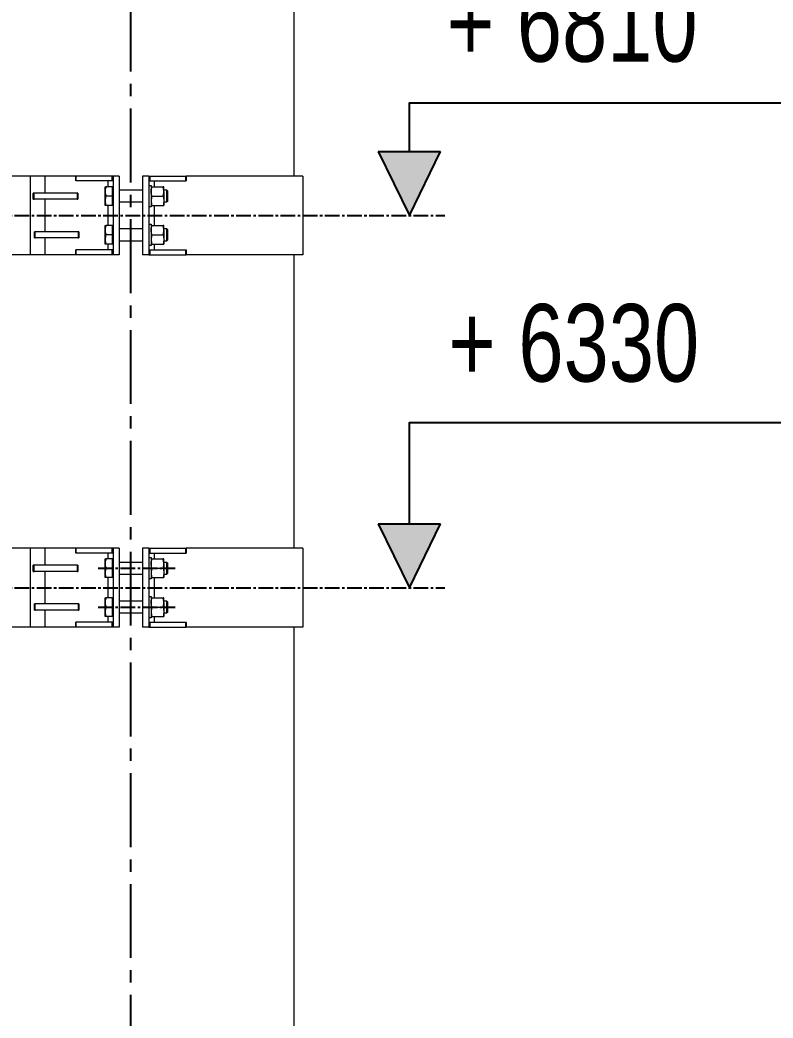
# Model space of a CAD drawing. Header units: millimetres. Extents: x 1587714 to 3094800, y -694377 to -413614.
# Drawn here: x 2046745 to 2047715, y -552971 to -551683 of the extents above; entities that cross this region are included whole.
import ezdxf
from ezdxf.enums import TextEntityAlignment as Align

# ---------------------------------------------------------------- set-up
doc = ezdxf.new("R2010")
doc.units = ezdxf.units.MM
doc.linetypes.add('CENTER2', pattern=[28.575, 19.05, -3.175, 3.175, -3.175])
for name, color, linetype in [('0_EJES', 1, 'CENTER2'), ('M0_EQUIPOS', 7, 'Continuous'), ('M2_PLBULONES', 2, 'Continuous'), ('M_DIM', 1, 'Continuous')]:
    doc.layers.add(name, color=color, linetype=linetype)
doc.styles.add('ARIAL', font='arial.ttf', dxfattribs={"width": 0.8})

msp = doc.modelspace()

# ---------------------------------------------------------------- linework, layer by layer
at = {"layer": '0_EJES', "color": 8, "ltscale": 5}
msp.add_line((2046887.7201, -561179.822), (2046887.7201, -549179.822), dxfattribs=at)
at = {"layer": '0_EJES'}
for p, q in [((2046337.6455, -551935.6049), (2047292.408, -551935.6049)), ((2046845.6581, -552390.6049), (2046944.7021, -552390.6049)), ((2046337.6455, -552415.605), (2047292.408, -552415.605)), ((2046845.6581, -552440.6049), (2046944.7021, -552440.6049))]:
    msp.add_line(p, q, dxfattribs=at)
at = {"layer": 'M0_EQUIPOS', "color": 1, "linetype": 'Continuous', "lineweight": 15}
for p, q in [((2047097.7201, -549856.608), (2047097.7201, -551884.8049)), ((2047097.7201, -551986.405), (2047097.7201, -552364.8049)), ((2047097.7201, -552466.405), (2047097.7201, -554829.805))]:
    msp.add_line(p, q, dxfattribs=at)
at = {"layer": 'M0_EQUIPOS', "linetype": 'Continuous', "lineweight": 15}
for p, q in [((2046816.7072, -551884.8049), (2046508.6201, -551884.8049)), ((2046757.7201, -551884.8049), (2046757.7201, -551986.405)), ((2046776.948, -551884.8049), (2046757.7201, -551884.8049)), ((2046776.948, -551884.8049), (2046776.948, -551906.6549)), ((2046816.7072, -551891.155), (2046816.7072, -551884.8049)), ((2046816.9228, -551884.8049), (2046816.7072, -551884.8049)), ((2046816.9228, -551891.155), (2046816.7072, -551891.155)), ((2046816.9228, -551884.8049), (2046816.9228, -551891.155)), ((2046863.0358, -551884.8049), (2046816.9228, -551884.8049)), ((2046863.0358, -551891.155), (2046816.9228, -551891.155)), ((2046857.8977, -551891.155), (2046857.8977, -551898.6049)), ((2046864.8201, -551884.8049), (2046863.0358, -551884.8049)), ((2046863.0358, -551884.8049), (2046863.0358, -551891.155)), ((2046864.8201, -551891.155), (2046863.0358, -551891.155)), ((2046864.8201, -551884.8049), (2046864.8201, -551986.405)), ((2046872.7201, -551884.8049), (2046864.8201, -551884.8049)), ((2046872.7201, -551884.8049), (2046872.7201, -551986.405)), ((2046902.7201, -551884.8049), (2046902.7201, -551986.405)), ((2046910.6201, -551884.8049), (2046902.7201, -551884.8049)), ((2046910.6201, -551884.8049), (2046910.6201, -551986.405)), ((2046910.6202, -551884.8049), (2046912.4045, -551884.8049)), ((2046910.6202, -551891.155), (2046912.4045, -551891.155)), ((2046912.4045, -551891.155), (2046912.4045, -551884.8049)), ((2046912.4045, -551884.8049), (2046958.5174, -551884.8049)), ((2046912.4045, -551891.155), (2046958.5174, -551891.155)), ((2046917.5425, -551891.155), (2046917.5425, -551898.6049)), ((2046958.5174, -551891.155), (2046958.5174, -551884.8049)), ((2046958.5174, -551884.8049), (2046958.7331, -551884.8049)), ((2046958.5174, -551891.155), (2046958.7331, -551891.155)), ((2046958.7331, -551884.8049), (2046958.7331, -551891.155)), ((2047109.1201, -551884.8049), (2046958.7331, -551884.8049)), ((2047109.1201, -551884.8049), (2047109.1201, -551986.405)), ((2046761.8103, -551914.5549), (2046761.8103, -551906.6549)), ((2046762.9329, -551906.6549), (2046761.8103, -551906.6549)), ((2046761.8103, -551914.5549), (2046762.9329, -551914.5549)), ((2046762.9329, -551914.5549), (2046762.9329, -551906.6549)), ((2046818.4269, -551906.6549), (2046762.9329, -551906.6549)), ((2046818.4269, -551914.5549), (2046762.9329, -551914.5549)), ((2046776.948, -551914.5549), (2046776.948, -551956.655)), ((2046818.4269, -551906.6549), (2046818.4269, -551914.5549)), ((2046819.3042, -551906.6549), (2046818.4269, -551906.6549)), ((2046818.4269, -551914.5549), (2046819.3042, -551914.5549)), ((2046819.3042, -551906.6549), (2046819.3042, -551914.5549)), ((2046857.8977, -551922.6049), (2046857.8977, -551948.6049)), ((2046917.5425, -551922.6049), (2046917.5425, -551948.6049)), ((2046763.3314, -551964.555), (2046763.3314, -551956.655)), ((2046764.461, -551956.655), (2046763.3314, -551956.655)), ((2046764.461, -551964.555), (2046764.461, -551956.655)), ((2046819.9059, -551956.655), (2046764.461, -551956.655)), ((2046819.9059, -551956.655), (2046819.9059, -551964.555)), ((2046820.7763, -551956.655), (2046819.9059, -551956.655)), ((2046820.7763, -551956.655), (2046820.7763, -551964.555)), ((2046763.3314, -551964.555), (2046764.461, -551964.555)), ((2046819.9059, -551964.555), (2046764.461, -551964.555)), ((2046776.948, -551964.555), (2046776.948, -551986.405)), ((2046819.9059, -551964.555), (2046820.7763, -551964.555)), ((2046816.7072, -551986.405), (2046816.7072, -551980.0549)), ((2046816.9228, -551980.0549), (2046816.7072, -551980.0549)), ((2046816.9228, -551980.0549), (2046816.9228, -551986.405)), ((2046863.0358, -551980.0549), (2046816.9228, -551980.0549)), ((2046857.8977, -551972.6049), (2046857.8977, -551980.0549)), ((2046864.8201, -551980.0549), (2046863.0358, -551980.0549)), ((2046863.0358, -551980.0549), (2046863.0358, -551986.405)), ((2046910.6202, -551980.0549), (2046912.4045, -551980.0549)), ((2046912.4045, -551986.405), (2046912.4045, -551980.0549)), ((2046912.4045, -551980.0549), (2046958.5174, -551980.0549)), ((2046917.5425, -551972.6049), (2046917.5425, -551980.0549)), ((2046958.5174, -551986.405), (2046958.5174, -551980.0549)), ((2046958.5174, -551980.0549), (2046958.7331, -551980.0549)), ((2046958.7331, -551980.0549), (2046958.7331, -551986.405)), ((2046757.7201, -551986.405), (2046508.6201, -551986.405)), ((2046776.948, -551986.405), (2046757.7201, -551986.405)), ((2046816.7072, -551986.405), (2046776.948, -551986.405)), ((2046816.9228, -551986.405), (2046816.7072, -551986.405)), ((2046863.0358, -551986.405), (2046816.9228, -551986.405)), ((2046864.8201, -551986.405), (2046863.0358, -551986.405)), ((2046872.7201, -551986.405), (2046864.8201, -551986.405)), ((2046910.6201, -551986.405), (2046902.7201, -551986.405)), ((2046910.6202, -551986.405), (2046912.4045, -551986.405)), ((2046912.4045, -551986.405), (2046958.5174, -551986.405)), ((2046958.5174, -551986.405), (2046958.7331, -551986.405)), ((2047109.1201, -551986.405), (2046958.7331, -551986.405)), ((2046757.7201, -552364.8049), (2046508.6201, -552364.8049)), ((2046776.948, -552364.8049), (2046757.7201, -552364.8049)), ((2046757.7201, -552364.8049), (2046757.7201, -552466.405)), ((2046776.948, -552364.8049), (2046776.948, -552386.6549)), ((2046816.7072, -552364.8049), (2046776.948, -552364.8049)), ((2046816.7072, -552371.155), (2046816.7072, -552364.8049)), ((2046816.9228, -552364.8049), (2046816.7072, -552364.8049)), ((2046816.9228, -552364.8049), (2046816.9228, -552371.155)), ((2046863.0358, -552364.8049), (2046816.9228, -552364.8049)), ((2046863.0358, -552364.8049), (2046863.0358, -552371.155)), ((2046864.8201, -552364.8049), (2046863.0358, -552364.8049)), ((2046872.7201, -552364.8049), (2046864.8201, -552364.8049)), ((2046864.8201, -552364.8049), (2046864.8201, -552466.405)), ((2046872.7201, -552364.8049), (2046872.7201, -552466.405)), ((2046910.6201, -552364.8049), (2046902.7201, -552364.8049)), ((2046902.7201, -552364.8049), (2046902.7201, -552466.405)), ((2046910.6201, -552364.8049), (2046910.6201, -552466.405)), ((2046910.6202, -552364.8049), (2046912.4045, -552364.8049)), ((2046912.4045, -552371.155), (2046912.4045, -552364.8049)), ((2046912.4045, -552364.8049), (2046958.5174, -552364.8049)), ((2046958.5174, -552371.155), (2046958.5174, -552364.8049)), ((2046958.5174, -552364.8049), (2046958.7331, -552364.8049)), ((2046958.7331, -552364.8049), (2046958.7331, -552371.155)), ((2047109.1201, -552364.8049), (2046958.7331, -552364.8049)), ((2047109.1201, -552364.8049), (2047109.1201, -552466.405)), ((2046816.9228, -552371.155), (2046816.7072, -552371.155)), ((2046863.0358, -552371.155), (2046816.9228, -552371.155)), ((2046857.8977, -552371.155), (2046857.8977, -552378.605)), ((2046864.8201, -552371.155), (2046863.0358, -552371.155)), ((2046910.6202, -552371.155), (2046912.4045, -552371.155)), ((2046912.4045, -552371.155), (2046958.5174, -552371.155)), ((2046917.5425, -552371.155), (2046917.5425, -552378.605)), ((2046958.5174, -552371.155), (2046958.7331, -552371.155)), ((2046761.8103, -552394.5549), (2046761.8103, -552386.6549)), ((2046762.9329, -552386.6549), (2046761.8103, -552386.6549)), ((2046761.8103, -552394.5549), (2046762.9329, -552394.5549)), ((2046762.9329, -552394.5549), (2046762.9329, -552386.6549)), ((2046818.4269, -552386.6549), (2046762.9329, -552386.6549)), ((2046818.4269, -552394.5549), (2046762.9329, -552394.5549)), ((2046776.948, -552394.5549), (2046776.948, -552436.6549)), ((2046818.4269, -552386.6549), (2046818.4269, -552394.5549)), ((2046819.3042, -552386.6549), (2046818.4269, -552386.6549)), ((2046818.4269, -552394.5549), (2046819.3042, -552394.5549)), ((2046819.3042, -552386.6549), (2046819.3042, -552394.5549)), ((2046857.8977, -552402.6049), (2046857.8977, -552428.6049)), ((2046917.5425, -552402.6049), (2046917.5425, -552428.6049)), ((2046913.7825, -552426.9016), (2046913.7825, -552454.3082)), ((2046763.3314, -552444.5549), (2046763.3314, -552436.6549)), ((2046764.461, -552436.6549), (2046763.3314, -552436.6549)), ((2046763.3314, -552444.5549), (2046764.461, -552444.5549)), ((2046764.461, -552444.5549), (2046764.461, -552436.6549)), ((2046819.9059, -552436.6549), (2046764.461, -552436.6549)), ((2046819.9059, -552444.5549), (2046764.461, -552444.5549)), ((2046776.948, -552444.5549), (2046776.948, -552466.405)), ((2046819.9059, -552436.6549), (2046819.9059, -552444.5549)), ((2046820.7763, -552436.6549), (2046819.9059, -552436.6549)), ((2046819.9059, -552444.5549), (2046820.7763, -552444.5549)), ((2046820.7763, -552436.6549), (2046820.7763, -552444.5549)), ((2046857.8977, -552452.605), (2046857.8977, -552460.0549)), ((2046913.7825, -552454.3082), (2046910.6201, -552454.3082)), ((2046917.5425, -552452.605), (2046917.5425, -552460.0549)), ((2046757.7201, -552466.405), (2046508.6201, -552466.405)), ((2046776.948, -552466.405), (2046757.7201, -552466.405)), ((2046816.7072, -552466.405), (2046776.948, -552466.405)), ((2046816.7072, -552466.405), (2046816.7072, -552460.0549)), ((2046816.9228, -552460.0549), (2046816.7072, -552460.0549)), ((2046816.9228, -552466.405), (2046816.7072, -552466.405)), ((2046816.9228, -552460.0549), (2046816.9228, -552466.405)), ((2046863.0358, -552460.0549), (2046816.9228, -552460.0549)), ((2046863.0358, -552466.405), (2046816.9228, -552466.405)), ((2046863.0358, -552460.0549), (2046863.0358, -552466.405)), ((2046864.8201, -552460.0549), (2046863.0358, -552460.0549)), ((2046864.8201, -552466.405), (2046863.0358, -552466.405)), ((2046872.7201, -552466.405), (2046864.8201, -552466.405)), ((2046910.6201, -552466.405), (2046902.7201, -552466.405)), ((2046910.6202, -552460.0549), (2046912.4045, -552460.0549)), ((2046910.6202, -552466.405), (2046912.4045, -552466.405)), ((2046912.4045, -552466.405), (2046912.4045, -552460.0549)), ((2046912.4045, -552460.0549), (2046958.5174, -552460.0549)), ((2046912.4045, -552466.405), (2046958.5174, -552466.405)), ((2046958.5174, -552466.405), (2046958.5174, -552460.0549)), ((2046958.5174, -552460.0549), (2046958.7331, -552460.0549)), ((2046958.5174, -552466.405), (2046958.7331, -552466.405)), ((2046958.7331, -552460.0549), (2046958.7331, -552466.405)), ((2047109.1201, -552466.405), (2046958.7331, -552466.405))]:
    msp.add_line(p, q, dxfattribs=at)
at = {"layer": 'M2_PLBULONES', "linetype": 'Continuous', "lineweight": 15}
for p, q in [((2046854.5001, -551904.605), (2046854.5001, -551898.6049)), ((2046854.5001, -551916.6049), (2046854.5001, -551904.605)), ((2046864.0201, -551898.6049), (2046855.5719, -551898.6049)), ((2046864.0201, -551898.6049), (2046864.8201, -551898.6049)), ((2046864.0201, -551904.605), (2046864.0201, -551898.6049)), ((2046864.0201, -551910.6049), (2046864.0201, -551904.605)), ((2046872.7201, -551902.6049), (2046902.7201, -551902.6049)), ((2046910.6201, -551896.9017), (2046913.7825, -551896.9017)), ((2046913.7825, -551896.9017), (2046913.7825, -551924.3082)), ((2046914.8543, -551898.6049), (2046929.1107, -551898.6049)), ((2046930.1825, -551904.605), (2046930.1825, -551898.6049)), ((2046930.1825, -551902.6049), (2046933.7186, -551902.6049)), ((2046930.1825, -551904.605), (2046930.1825, -551916.6049)), ((2046933.7186, -551902.6049), (2046934.8201, -551903.7064)), ((2046933.7186, -551902.6049), (2046933.7186, -551918.6049)), ((2046934.8201, -551903.7064), (2046934.8201, -551917.5034)), ((2046854.5001, -551922.6049), (2046854.5001, -551916.6049)), ((2046864.0201, -551910.6049), (2046855.5719, -551910.6049)), ((2046864.0201, -551916.6049), (2046864.0201, -551910.6049)), ((2046864.0201, -551922.6049), (2046864.0201, -551916.6049)), ((2046902.7201, -551918.6049), (2046872.7201, -551918.6049)), ((2046914.8543, -551910.6049), (2046929.1107, -551910.6049)), ((2046930.1825, -551916.6049), (2046930.1825, -551922.6049)), ((2046933.7186, -551918.6049), (2046930.1825, -551918.6049)), ((2046934.8201, -551917.5034), (2046933.7186, -551918.6049)), ((2046864.0201, -551922.6049), (2046855.5719, -551922.6049)), ((2046864.8201, -551922.6049), (2046864.0201, -551922.6049)), ((2046913.7825, -551924.3082), (2046910.6201, -551924.3082)), ((2046914.8543, -551922.6049), (2046929.1107, -551922.6049)), ((2046854.5001, -551954.6049), (2046854.5001, -551948.6049)), ((2046854.5001, -551966.6049), (2046854.5001, -551954.6049)), ((2046864.0201, -551948.6049), (2046855.5719, -551948.6049)), ((2046864.0201, -551948.6049), (2046864.8201, -551948.6049)), ((2046864.0201, -551954.6049), (2046864.0201, -551948.6049)), ((2046864.0201, -551960.605), (2046864.0201, -551954.6049)), ((2046872.7201, -551952.605), (2046902.7201, -551952.605)), ((2046910.6201, -551946.9016), (2046913.7825, -551946.9016)), ((2046913.7825, -551946.9016), (2046913.7825, -551974.3082)), ((2046914.8543, -551948.6049), (2046929.1107, -551948.6049)), ((2046930.1825, -551954.6049), (2046930.1825, -551948.6049)), ((2046930.1825, -551952.605), (2046933.7186, -551952.605)), ((2046930.1825, -551954.6049), (2046930.1825, -551966.6049)), ((2046933.7186, -551952.605), (2046934.8201, -551953.7065)), ((2046933.7186, -551952.605), (2046933.7186, -551968.6049)), ((2046934.8201, -551953.7065), (2046934.8201, -551967.5034)), ((2046854.5001, -551972.6049), (2046854.5001, -551966.6049)), ((2046864.0201, -551960.605), (2046855.5719, -551960.605)), ((2046864.0201, -551966.6049), (2046864.0201, -551960.605)), ((2046864.0201, -551972.6049), (2046864.0201, -551966.6049)), ((2046902.7201, -551968.6049), (2046872.7201, -551968.6049)), ((2046914.8543, -551960.605), (2046929.1107, -551960.605)), ((2046930.1825, -551966.6049), (2046930.1825, -551972.6049)), ((2046933.7186, -551968.6049), (2046930.1825, -551968.6049)), ((2046934.8201, -551967.5034), (2046933.7186, -551968.6049)), ((2046864.0201, -551972.6049), (2046855.5719, -551972.6049)), ((2046864.8201, -551972.6049), (2046864.0201, -551972.6049)), ((2046913.7825, -551974.3082), (2046910.6201, -551974.3082)), ((2046914.8543, -551972.6049), (2046929.1107, -551972.6049)), ((2046854.5001, -552384.6049), (2046854.5001, -552378.605)), ((2046864.0201, -552378.605), (2046855.5719, -552378.605)), ((2046864.0201, -552378.605), (2046864.8201, -552378.605)), ((2046864.0201, -552384.6049), (2046864.0201, -552378.605)), ((2046910.6201, -552376.9016), (2046913.7825, -552376.9016)), ((2046913.7825, -552376.9016), (2046913.7825, -552404.3083)), ((2046914.8543, -552378.605), (2046929.1107, -552378.605)), ((2046930.1825, -552384.6049), (2046930.1825, -552378.605)), ((2046854.5001, -552396.605), (2046854.5001, -552384.6049)), ((2046864.0201, -552390.6049), (2046855.5719, -552390.6049)), ((2046864.0201, -552390.6049), (2046864.0201, -552384.6049)), ((2046864.0201, -552396.605), (2046864.0201, -552390.6049)), ((2046872.7201, -552382.6049), (2046902.7201, -552382.6049)), ((2046914.8543, -552390.6049), (2046929.1107, -552390.6049)), ((2046930.1825, -552382.6049), (2046933.7186, -552382.6049)), ((2046930.1825, -552384.6049), (2046930.1825, -552396.605)), ((2046933.7186, -552382.6049), (2046934.8201, -552383.7064)), ((2046933.7186, -552382.6049), (2046933.7186, -552398.6049)), ((2046934.8201, -552383.7064), (2046934.8201, -552397.5034)), ((2046854.5001, -552402.6049), (2046854.5001, -552396.605)), ((2046864.0201, -552402.6049), (2046855.5719, -552402.6049)), ((2046864.0201, -552402.6049), (2046864.0201, -552396.605)), ((2046864.8201, -552402.6049), (2046864.0201, -552402.6049)), ((2046902.7201, -552398.6049), (2046872.7201, -552398.6049)), ((2046913.7825, -552404.3083), (2046910.6201, -552404.3083)), ((2046914.8543, -552402.6049), (2046929.1107, -552402.6049)), ((2046930.1825, -552396.605), (2046930.1825, -552402.6049)), ((2046933.7186, -552398.6049), (2046930.1825, -552398.6049)), ((2046934.8201, -552397.5034), (2046933.7186, -552398.6049)), ((2046854.5001, -552434.6049), (2046854.5001, -552428.6049)), ((2046864.0201, -552428.6049), (2046855.5719, -552428.6049)), ((2046864.0201, -552428.6049), (2046864.8201, -552428.6049)), ((2046864.0201, -552434.6049), (2046864.0201, -552428.6049)), ((2046872.7201, -552432.605), (2046902.7201, -552432.605)), ((2046910.6201, -552426.9016), (2046913.7825, -552426.9016)), ((2046914.8543, -552428.6049), (2046929.1107, -552428.6049)), ((2046930.1825, -552434.6049), (2046930.1825, -552428.6049)), ((2046930.1825, -552432.605), (2046933.7186, -552432.605)), ((2046933.7186, -552432.605), (2046934.8201, -552433.7065)), ((2046933.7186, -552432.605), (2046933.7186, -552448.6049)), ((2046934.8201, -552433.7065), (2046934.8201, -552447.5034)), ((2046854.5001, -552446.6049), (2046854.5001, -552434.6049)), ((2046854.5001, -552452.605), (2046854.5001, -552446.6049)), ((2046864.0201, -552440.6049), (2046855.5719, -552440.6049)), ((2046864.0201, -552440.6049), (2046864.0201, -552434.6049)), ((2046864.0201, -552446.6049), (2046864.0201, -552440.6049)), ((2046864.0201, -552452.605), (2046864.0201, -552446.6049)), ((2046914.8543, -552440.6049), (2046929.1107, -552440.6049)), ((2046930.1825, -552434.6049), (2046930.1825, -552446.6049)), ((2046930.1825, -552446.6049), (2046930.1825, -552452.605)), ((2046864.0201, -552452.605), (2046855.5719, -552452.605)), ((2046864.8201, -552452.605), (2046864.0201, -552452.605)), ((2046902.7201, -552448.6049), (2046872.7201, -552448.6049)), ((2046914.8543, -552452.605), (2046929.1107, -552452.605)), ((2046933.7186, -552448.6049), (2046930.1825, -552448.6049)), ((2046934.8201, -552447.5034), (2046933.7186, -552448.6049))]:
    msp.add_line(p, q, dxfattribs=at)
for points, knots in [([(2046855.5719, -551898.6049), (2046855.1338, -551900.124), (2046854.5632, -551902.103), (2046854.512, -551904.1332), (2046854.5001, -551904.605)], [0, 0, 0, 0, 0.767633753, 1, 1, 1, 1]), ([(2046854.5001, -551898.6049), (2046854.5014, -551898.6049), (2046854.5111, -551898.6049), (2046854.7452, -551898.6049), (2046855.2947, -551898.6049), (2046855.5719, -551898.6049)], [0, 0, 0, 0, 0.070098202, 0.530788362, 1, 1, 1, 1]), ([(2046854.5001, -551904.605), (2046854.5364, -551905.3996), (2046854.6095, -551907.0009), (2046855.0639, -551909.0001), (2046855.441, -551910.1912), (2046855.5719, -551910.6049)], [0, 0, 0, 0, 0.391357228, 0.788629566, 1, 1, 1, 1]), ([(2046913.7825, -551904.605), (2046913.7984, -551904.0594), (2046913.8577, -551902.0284), (2046914.4333, -551900.0511), (2046914.8543, -551898.6049)], [0, 0, 0, 0, 0.268643333, 1, 1, 1, 1]), ([(2046913.7825, -551898.6049), (2046913.7838, -551898.6049), (2046913.7934, -551898.6049), (2046914.0276, -551898.6049), (2046914.5771, -551898.6049), (2046914.8543, -551898.6049)], [0, 0, 0, 0, 0.070098179, 0.53078835, 1, 1, 1, 1]), ([(2046914.8543, -551910.6049), (2046914.6925, -551910.1012), (2046914.0643, -551908.1455), (2046913.9026, -551906.1136), (2046913.7825, -551904.605)], [0, 0, 0, 0, 0.257544615, 1, 1, 1, 1]), ([(2046930.1825, -551904.605), (2046930.1666, -551904.0594), (2046930.1074, -551902.0284), (2046929.5317, -551900.0511), (2046929.1107, -551898.6049)], [0, 0, 0, 0, 0.268643333, 1, 1, 1, 1]), ([(2046930.1825, -551898.6049), (2046930.1812, -551898.6049), (2046930.1715, -551898.6049), (2046929.9375, -551898.6049), (2046929.388, -551898.6049), (2046929.1107, -551898.6049)], [0, 0, 0, 0, 0.070098255, 0.530788178, 1, 1, 1, 1]), ([(2046929.1107, -551910.6049), (2046929.2725, -551910.1012), (2046929.9007, -551908.1455), (2046930.0624, -551906.1136), (2046930.1825, -551904.605)], [0, 0, 0, 0, 0.257543694, 1, 1, 1, 1]), ([(2046855.5719, -551910.6049), (2046855.2724, -551911.5793), (2046854.6677, -551913.5461), (2046854.5563, -551915.5792), (2046854.5001, -551916.6049)], [0, 0, 0, 0, 0.495457585, 1, 1, 1, 1]), ([(2046854.5001, -551916.6049), (2046854.5014, -551916.7472), (2046854.5111, -551917.8241), (2046854.7452, -551919.8548), (2046855.2947, -551921.6826), (2046855.5719, -551922.6049)], [0, 0, 0, 0, 0.070090487, 0.530786216, 1, 1, 1, 1]), ([(2046914.8543, -551910.6049), (2046914.5547, -551911.5793), (2046913.9501, -551913.5461), (2046913.8387, -551915.5792), (2046913.7825, -551916.6049)], [0, 0, 0, 0, 0.4954576719, 1, 1, 1, 1]), ([(2046913.7825, -551916.6049), (2046913.7838, -551916.7472), (2046913.7934, -551917.8241), (2046914.0276, -551919.8548), (2046914.5771, -551921.6826), (2046914.8543, -551922.6049)], [0, 0, 0, 0, 0.070090464, 0.530786205, 1, 1, 1, 1]), ([(2046929.1107, -551910.6049), (2046929.4103, -551911.5793), (2046930.0149, -551913.5461), (2046930.1263, -551915.5792), (2046930.1825, -551916.6049)], [0, 0, 0, 0, 0.49545702, 1, 1, 1, 1]), ([(2046930.1825, -551916.6049), (2046930.1812, -551916.7472), (2046930.1715, -551917.8241), (2046929.9375, -551919.8548), (2046929.388, -551921.6826), (2046929.1107, -551922.6049)], [0, 0, 0, 0, 0.07009054, 0.530786032, 1, 1, 1, 1]), ([(2046855.5719, -551922.6049), (2046855.2724, -551922.6049), (2046854.6677, -551922.6049), (2046854.5563, -551922.6049), (2046854.5001, -551922.6049)], [0, 0, 0, 0, 0.495457797, 1, 1, 1, 1]), ([(2046914.8543, -551922.6049), (2046914.5547, -551922.6049), (2046913.9501, -551922.6049), (2046913.8387, -551922.6049), (2046913.7825, -551922.6049)], [0, 0, 0, 0, 0.495457884, 1, 1, 1, 1]), ([(2046929.1107, -551922.6049), (2046929.4103, -551922.6049), (2046930.0149, -551922.6049), (2046930.1263, -551922.6049), (2046930.1825, -551922.6049)], [0, 0, 0, 0, 0.495457232, 1, 1, 1, 1]), ([(2046855.5719, -551948.6049), (2046855.1338, -551950.124), (2046854.5632, -551952.1029), (2046854.512, -551954.1332), (2046854.5001, -551954.6049)], [0, 0, 0, 0, 0.767633753, 1, 1, 1, 1]), ([(2046854.5001, -551948.6049), (2046854.5014, -551948.6049), (2046854.5111, -551948.6049), (2046854.7452, -551948.6049), (2046855.2947, -551948.6049), (2046855.5719, -551948.6049)], [0, 0, 0, 0, 0.070098202, 0.530788362, 1, 1, 1, 1]), ([(2046854.5001, -551954.6049), (2046854.5364, -551955.3996), (2046854.6095, -551957.001), (2046855.0639, -551959.0002), (2046855.441, -551960.1913), (2046855.5719, -551960.605)], [0, 0, 0, 0, 0.391366145, 0.788632663, 1, 1, 1, 1]), ([(2046913.7825, -551954.6049), (2046913.7984, -551954.0594), (2046913.8577, -551952.0285), (2046914.4333, -551950.0511), (2046914.8543, -551948.6049)], [0, 0, 0, 0, 0.2686287231, 1, 1, 1, 1]), ([(2046913.7825, -551948.6049), (2046913.7838, -551948.6049), (2046913.7934, -551948.6049), (2046914.0276, -551948.6049), (2046914.5771, -551948.6049), (2046914.8543, -551948.6049)], [0, 0, 0, 0, 0.070098179, 0.53078835, 1, 1, 1, 1]), ([(2046914.8543, -551960.605), (2046914.6925, -551960.1012), (2046914.0643, -551958.1455), (2046913.9026, -551956.1135), (2046913.7825, -551954.6049)], [0, 0, 0, 0, 0.257555179, 1, 1, 1, 1]), ([(2046930.1825, -551954.6049), (2046930.1666, -551954.0594), (2046930.1074, -551952.0285), (2046929.5317, -551950.0511), (2046929.1107, -551948.6049)], [0, 0, 0, 0, 0.2686287231, 1, 1, 1, 1]), ([(2046930.1825, -551948.6049), (2046930.1812, -551948.6049), (2046930.1715, -551948.6049), (2046929.9375, -551948.6049), (2046929.388, -551948.6049), (2046929.1107, -551948.6049)], [0, 0, 0, 0, 0.070098255, 0.530788178, 1, 1, 1, 1]), ([(2046929.1107, -551960.605), (2046929.2725, -551960.1012), (2046929.9007, -551958.1454), (2046930.0624, -551956.1135), (2046930.1825, -551954.6049)], [0, 0, 0, 0, 0.257554258, 1, 1, 1, 1]), ([(2046855.5719, -551960.605), (2046855.2724, -551961.5794), (2046854.6677, -551963.546), (2046854.5563, -551965.5791), (2046854.5001, -551966.6049)], [0, 0, 0, 0, 0.4954503608, 1, 1, 1, 1]), ([(2046854.5001, -551966.6049), (2046854.5014, -551966.7471), (2046854.5111, -551967.8242), (2046854.7452, -551969.8549), (2046855.2947, -551971.6827), (2046855.5719, -551972.6049)], [0, 0, 0, 0, 0.070104143, 0.530793107, 1, 1, 1, 1]), ([(2046914.8543, -551960.605), (2046914.5547, -551961.5794), (2046913.9501, -551963.546), (2046913.8387, -551965.5791), (2046913.7825, -551966.6049)], [0, 0, 0, 0, 0.4954504479, 1, 1, 1, 1]), ([(2046913.7825, -551966.6049), (2046913.7838, -551966.7471), (2046913.7934, -551967.8242), (2046914.0276, -551969.8549), (2046914.5771, -551971.6827), (2046914.8543, -551972.6049)], [0, 0, 0, 0, 0.0701041194, 0.5307930949, 1, 1, 1, 1]), ([(2046929.1107, -551960.605), (2046929.4103, -551961.5794), (2046930.0149, -551963.546), (2046930.1263, -551965.5791), (2046930.1825, -551966.6049)], [0, 0, 0, 0, 0.495449796, 1, 1, 1, 1]), ([(2046930.1825, -551966.6049), (2046930.1812, -551966.7471), (2046930.1715, -551967.8242), (2046929.9375, -551969.8549), (2046929.388, -551971.6827), (2046929.1107, -551972.6049)], [0, 0, 0, 0, 0.070104195, 0.530792923, 1, 1, 1, 1]), ([(2046855.5719, -551972.6049), (2046855.2724, -551972.6049), (2046854.6677, -551972.6049), (2046854.5563, -551972.6049), (2046854.5001, -551972.6049)], [0, 0, 0, 0, 0.495457797, 1, 1, 1, 1]), ([(2046914.8543, -551972.6049), (2046914.5547, -551972.6049), (2046913.9501, -551972.6049), (2046913.8387, -551972.6049), (2046913.7825, -551972.6049)], [0, 0, 0, 0, 0.495457884, 1, 1, 1, 1]), ([(2046929.1107, -551972.6049), (2046929.4103, -551972.6049), (2046930.0149, -551972.6049), (2046930.1263, -551972.6049), (2046930.1825, -551972.6049)], [0, 0, 0, 0, 0.495457232, 1, 1, 1, 1]), ([(2046855.5719, -552378.605), (2046855.1338, -552380.124), (2046854.5632, -552382.1029), (2046854.512, -552384.1331), (2046854.5001, -552384.6049)], [0, 0, 0, 0, 0.767630399, 1, 1, 1, 1]), ([(2046854.5001, -552378.605), (2046854.5014, -552378.605), (2046854.5111, -552378.605), (2046854.7452, -552378.605), (2046855.2947, -552378.605), (2046855.5719, -552378.605)], [0, 0, 0, 0, 0.070098202, 0.530788362, 1, 1, 1, 1]), ([(2046913.7825, -552384.6049), (2046913.7984, -552384.0593), (2046913.8577, -552382.0285), (2046914.4333, -552380.0511), (2046914.8543, -552378.605)], [0, 0, 0, 0, 0.268632597, 1, 1, 1, 1]), ([(2046913.7825, -552378.605), (2046913.7838, -552378.605), (2046913.7934, -552378.605), (2046914.0276, -552378.605), (2046914.5771, -552378.605), (2046914.8543, -552378.605)], [0, 0, 0, 0, 0.070098179, 0.53078835, 1, 1, 1, 1]), ([(2046930.1825, -552384.6049), (2046930.1666, -552384.0593), (2046930.1074, -552382.0285), (2046929.5317, -552380.0511), (2046929.1107, -552378.605)], [0, 0, 0, 0, 0.268632597, 1, 1, 1, 1]), ([(2046930.1825, -552378.605), (2046930.1812, -552378.605), (2046930.1715, -552378.605), (2046929.9375, -552378.605), (2046929.388, -552378.605), (2046929.1107, -552378.605)], [0, 0, 0, 0, 0.070098255, 0.530788178, 1, 1, 1, 1]), ([(2046854.5001, -552384.6049), (2046854.5364, -552385.3996), (2046854.6095, -552387.0009), (2046855.0639, -552389.0001), (2046855.441, -552390.1913), (2046855.5719, -552390.6049)], [0, 0, 0, 0, 0.391366145, 0.788632663, 1, 1, 1, 1]), ([(2046855.5719, -552390.6049), (2046855.2724, -552391.5793), (2046854.6677, -552393.5461), (2046854.5563, -552395.5792), (2046854.5001, -552396.605)], [0, 0, 0, 0, 0.495457585, 1, 1, 1, 1]), ([(2046914.8543, -552390.6049), (2046914.6925, -552390.1012), (2046914.0643, -552388.1454), (2046913.9026, -552386.1135), (2046913.7825, -552384.6049)], [0, 0, 0, 0, 0.257555179, 1, 1, 1, 1]), ([(2046914.8543, -552390.6049), (2046914.5547, -552391.5793), (2046913.9501, -552393.5461), (2046913.8387, -552395.5792), (2046913.7825, -552396.605)], [0, 0, 0, 0, 0.4954576719, 1, 1, 1, 1]), ([(2046929.1107, -552390.6049), (2046929.2725, -552390.1012), (2046929.9007, -552388.1454), (2046930.0624, -552386.1135), (2046930.1825, -552384.6049)], [0, 0, 0, 0, 0.257554258, 1, 1, 1, 1]), ([(2046929.1107, -552390.6049), (2046929.4103, -552391.5793), (2046930.0149, -552393.5461), (2046930.1263, -552395.5792), (2046930.1825, -552396.605)], [0, 0, 0, 0, 0.49545702, 1, 1, 1, 1]), ([(2046854.5001, -552396.605), (2046854.5014, -552396.7472), (2046854.5111, -552397.8241), (2046854.7452, -552399.8548), (2046855.2947, -552401.6826), (2046855.5719, -552402.6049)], [0, 0, 0, 0, 0.070090487, 0.530786216, 1, 1, 1, 1]), ([(2046855.5719, -552402.6049), (2046855.2724, -552402.6049), (2046854.6677, -552402.6049), (2046854.5563, -552402.6049), (2046854.5001, -552402.6049)], [0, 0, 0, 0, 0.495457797, 1, 1, 1, 1]), ([(2046913.7825, -552396.605), (2046913.7838, -552396.7472), (2046913.7934, -552397.8241), (2046914.0276, -552399.8548), (2046914.5771, -552401.6826), (2046914.8543, -552402.6049)], [0, 0, 0, 0, 0.070090464, 0.530786205, 1, 1, 1, 1]), ([(2046914.8543, -552402.6049), (2046914.5547, -552402.6049), (2046913.9501, -552402.6049), (2046913.8387, -552402.6049), (2046913.7825, -552402.6049)], [0, 0, 0, 0, 0.495457884, 1, 1, 1, 1]), ([(2046930.1825, -552396.605), (2046930.1812, -552396.7472), (2046930.1715, -552397.8241), (2046929.9375, -552399.8548), (2046929.388, -552401.6826), (2046929.1107, -552402.6049)], [0, 0, 0, 0, 0.07009054, 0.530786032, 1, 1, 1, 1]), ([(2046929.1107, -552402.6049), (2046929.4103, -552402.6049), (2046930.0149, -552402.6049), (2046930.1263, -552402.6049), (2046930.1825, -552402.6049)], [0, 0, 0, 0, 0.495457232, 1, 1, 1, 1]), ([(2046855.5719, -552428.6049), (2046855.1338, -552430.124), (2046854.5632, -552432.1029), (2046854.512, -552434.1332), (2046854.5001, -552434.6049)], [0, 0, 0, 0, 0.767633753, 1, 1, 1, 1]), ([(2046854.5001, -552428.6049), (2046854.5014, -552428.6049), (2046854.5111, -552428.6049), (2046854.7452, -552428.6049), (2046855.2947, -552428.6049), (2046855.5719, -552428.6049)], [0, 0, 0, 0, 0.070098202, 0.530788362, 1, 1, 1, 1]), ([(2046913.7825, -552434.6049), (2046913.7984, -552434.0594), (2046913.8577, -552432.0285), (2046914.4333, -552430.0511), (2046914.8543, -552428.6049)], [0, 0, 0, 0, 0.2686287231, 1, 1, 1, 1]), ([(2046913.7825, -552428.6049), (2046913.7838, -552428.6049), (2046913.7934, -552428.6049), (2046914.0276, -552428.6049), (2046914.5771, -552428.6049), (2046914.8543, -552428.6049)], [0, 0, 0, 0, 0.070098179, 0.53078835, 1, 1, 1, 1]), ([(2046930.1825, -552434.6049), (2046930.1666, -552434.0594), (2046930.1074, -552432.0285), (2046929.5317, -552430.0511), (2046929.1107, -552428.6049)], [0, 0, 0, 0, 0.2686287231, 1, 1, 1, 1]), ([(2046930.1825, -552428.6049), (2046930.1812, -552428.6049), (2046930.1715, -552428.6049), (2046929.9375, -552428.6049), (2046929.388, -552428.6049), (2046929.1107, -552428.6049)], [0, 0, 0, 0, 0.070098255, 0.530788178, 1, 1, 1, 1]), ([(2046854.5001, -552434.6049), (2046854.5364, -552435.3996), (2046854.6095, -552437.001), (2046855.0638, -552439.0002), (2046855.441, -552440.1913), (2046855.5719, -552440.6049)], [0, 0, 0, 0, 0.3913717, 0.788643857, 1, 1, 1, 1]), ([(2046855.5719, -552440.6049), (2046855.2724, -552441.5793), (2046854.6677, -552443.546), (2046854.5563, -552445.5791), (2046854.5001, -552446.6049)], [0, 0, 0, 0, 0.495457585, 1, 1, 1, 1]), ([(2046854.5001, -552446.6049), (2046854.5014, -552446.7472), (2046854.5111, -552447.8242), (2046854.7452, -552449.8549), (2046855.2947, -552451.6827), (2046855.5719, -552452.605)], [0, 0, 0, 0, 0.070104143, 0.530793107, 1, 1, 1, 1]), ([(2046914.8543, -552440.6049), (2046914.6925, -552440.1012), (2046914.0643, -552438.1455), (2046913.9026, -552436.1136), (2046913.7825, -552434.6049)], [0, 0, 0, 0, 0.257544615, 1, 1, 1, 1]), ([(2046914.8543, -552440.6049), (2046914.5547, -552441.5793), (2046913.9501, -552443.546), (2046913.8387, -552445.5791), (2046913.7825, -552446.6049)], [0, 0, 0, 0, 0.4954576719, 1, 1, 1, 1]), ([(2046913.7825, -552446.6049), (2046913.7838, -552446.7472), (2046913.7934, -552447.8242), (2046914.0276, -552449.8549), (2046914.5771, -552451.6827), (2046914.8543, -552452.605)], [0, 0, 0, 0, 0.0701041194, 0.5307930949, 1, 1, 1, 1]), ([(2046929.1107, -552440.6049), (2046929.2725, -552440.1012), (2046929.9007, -552438.1455), (2046930.0624, -552436.1136), (2046930.1825, -552434.6049)], [0, 0, 0, 0, 0.257543694, 1, 1, 1, 1]), ([(2046929.1107, -552440.6049), (2046929.4103, -552441.5793), (2046930.0149, -552443.546), (2046930.1263, -552445.5791), (2046930.1825, -552446.6049)], [0, 0, 0, 0, 0.49545702, 1, 1, 1, 1]), ([(2046930.1825, -552446.6049), (2046930.1812, -552446.7472), (2046930.1715, -552447.8242), (2046929.9375, -552449.8549), (2046929.388, -552451.6827), (2046929.1107, -552452.605)], [0, 0, 0, 0, 0.070104195, 0.530792923, 1, 1, 1, 1]), ([(2046855.5719, -552452.605), (2046855.2724, -552452.605), (2046854.6677, -552452.605), (2046854.5563, -552452.605), (2046854.5001, -552452.605)], [0, 0, 0, 0, 0.495457797, 1, 1, 1, 1]), ([(2046914.8543, -552452.605), (2046914.5547, -552452.605), (2046913.9501, -552452.605), (2046913.8387, -552452.605), (2046913.7825, -552452.605)], [0, 0, 0, 0, 0.495457884, 1, 1, 1, 1]), ([(2046929.1107, -552452.605), (2046929.4103, -552452.605), (2046930.0149, -552452.605), (2046930.1263, -552452.605), (2046930.1825, -552452.605)], [0, 0, 0, 0, 0.495457232, 1, 1, 1, 1])]:
    msp.add_open_spline(points, degree=3, knots=knots, dxfattribs=at)
at = {"layer": 'M_DIM', "color": 7}
for p, q in [((2047206.6254, -551853.1049), (2047286.6254, -551853.1049)), ((2047206.6254, -551853.1049), (2047246.6254, -551935.6049)), ((2047246.6254, -551935.6049), (2047286.6254, -551853.1049)), ((2047206.6254, -552333.105), (2047286.6254, -552333.105)), ((2047206.6254, -552333.105), (2047246.6254, -552415.605)), ((2047246.6254, -552415.605), (2047286.6254, -552333.105))]:
    msp.add_line(p, q, dxfattribs=at)
for points in [[(2047246.6254, -551853.1049), (2047246.6254, -551790.1869), (2048940.7871, -551790.1869)], [(2047246.6254, -552333.105), (2047246.6254, -552202.7319), (2048940.7871, -552202.7319)]]:
    msp.add_lwpolyline(points, dxfattribs=at)
for points in [[(2047206.6254, -551853.1049), (2047286.6254, -551853.1049), (2047246.6254, -551935.6049)], [(2047206.6254, -552333.105), (2047286.6254, -552333.105), (2047246.6254, -552415.605)]]:
    msp.add_solid(points, dxfattribs=at)

# ---------------------------------------------------------------- texts
at = {"layer": 'M_DIM', "color": 7, "style": 'ARIAL', "width": 0.75}
for s, p in [('+ 6810', (2047456.5061, -551687.2369)), ('+ 6330', (2047458.5084, -552099.782))]:
    msp.add_text(s, height=100, dxfattribs=at).set_placement(p, align=Align.MIDDLE)

doc.saveas('drawing.dxf')
